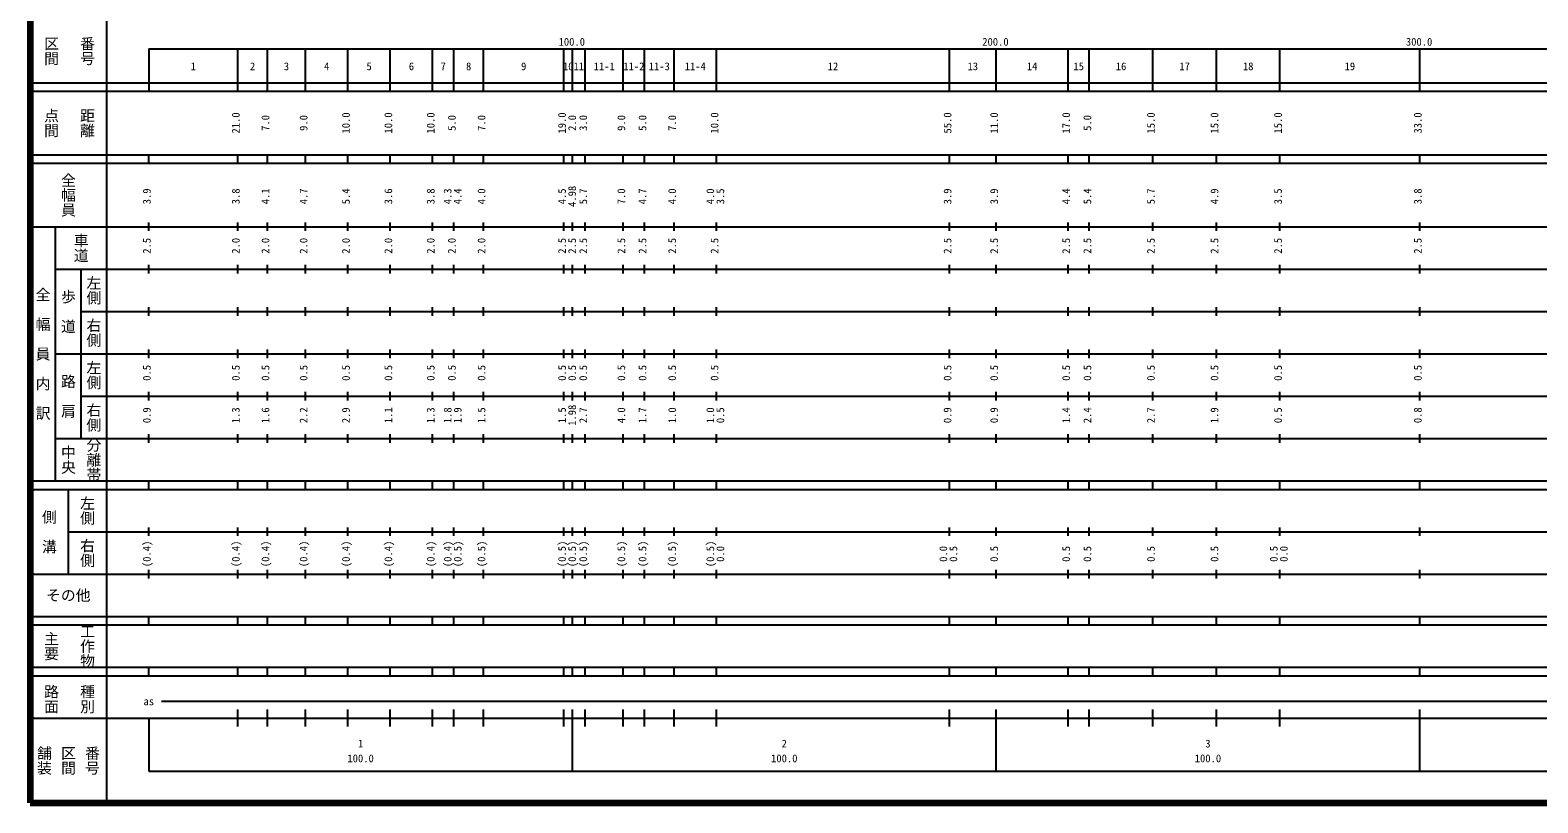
# Model space of a CAD drawing. Units: millimetres on the paper, enlarged 1000 times. Extents: x 40000 to 680000, y 20000 to 380000.
# Drawn here: x 40000 to 395870, y 20000 to 202409 of the extents above; entities that cross this region are included whole.
import ezdxf
from ezdxf.enums import TextEntityAlignment as Align

# ---------------------------------------------------------------- set-up
doc = ezdxf.new("R2010")
doc.units = ezdxf.units.MM
doc.header["$LTSCALE"] = 1000
doc.layers.add('M-TTL', color=2, linetype='Continuous', lineweight=140)
doc.layers.add('M-TTL-BAND', color=7, linetype='Continuous', lineweight=25)
doc.styles.add('@ＭＳ ゴシック', font='')
doc.styles.add('ＭＳ ゴシック', font='')
doc.styles.get('@ＭＳ ゴシック').set_extended_font_data('@MS Gothic')
doc.styles.get('ＭＳ ゴシック').set_extended_font_data('MS Gothic')

msp = doc.modelspace()

# ---------------------------------------------------------------- linework, layer by layer
at = {"layer": 'M-TTL'}
for p, q in [((40000, 380000), (40000, 20000)), ((40000, 20000), (680000, 20000))]:
    msp.add_line(p, q, dxfattribs=at)
at = {"layer": 'M-TTL-BAND'}
for p, q in [((58000, 370000), (58000, 20000)), ((68000, 198000), (579000, 198000)), ((68000, 198000), (68000, 188000)), ((89000, 188000), (89000, 198000)), ((96000, 188000), (96000, 198000)), ((105000, 188000), (105000, 198000)), ((115000, 188000), (115000, 198000)), ((125000, 188000), (125000, 198000)), ((135000, 188000), (135000, 198000)), ((140000, 188000), (140000, 198000)), ((147000, 188000), (147000, 198000)), ((166000, 188000), (166000, 198000)), ((168000, 188000), (168000, 198000)), ((171000, 188000), (171000, 198000)), ((180000, 188000), (180000, 198000)), ((185000, 188000), (185000, 198000)), ((192000, 188000), (192000, 198000)), ((202000, 188000), (202000, 198000)), ((257000, 188000), (257000, 198000)), ((268000, 188000), (268000, 198000)), ((285000, 188000), (285000, 198000)), ((290000, 188000), (290000, 198000)), ((305000, 188000), (305000, 198000)), ((320000, 188000), (320000, 198000)), ((335000, 188000), (335000, 198000)), ((368000, 188000), (368000, 198000)), ((40000, 190000), (579000, 190000)), ((40000, 188000), (579000, 188000)), ((40000, 173000), (579000, 173000)), ((40000, 171000), (579000, 171000)), ((68000, 171000), (68000, 173000)), ((89000, 171000), (89000, 173000)), ((96000, 171000), (96000, 173000)), ((105000, 171000), (105000, 173000)), ((115000, 171000), (115000, 173000)), ((125000, 171000), (125000, 173000)), ((135000, 171000), (135000, 173000)), ((140000, 171000), (140000, 173000)), ((147000, 171000), (147000, 173000)), ((166000, 171000), (166000, 173000)), ((168000, 171000), (168000, 173000)), ((171000, 171000), (171000, 173000)), ((180000, 171000), (180000, 173000)), ((185000, 171000), (185000, 173000)), ((192000, 171000), (192000, 173000)), ((202000, 171000), (202000, 173000)), ((257000, 171000), (257000, 173000)), ((268000, 171000), (268000, 173000)), ((285000, 171000), (285000, 173000)), ((290000, 171000), (290000, 173000)), ((305000, 171000), (305000, 173000)), ((320000, 171000), (320000, 173000)), ((335000, 171000), (335000, 173000)), ((368000, 171000), (368000, 173000)), ((68000, 155000), (68000, 157000)), ((89000, 155000), (89000, 157000)), ((96000, 155000), (96000, 157000)), ((105000, 155000), (105000, 157000)), ((115000, 155000), (115000, 157000)), ((125000, 155000), (125000, 157000)), ((135000, 155000), (135000, 157000)), ((140000, 155000), (140000, 157000)), ((147000, 155000), (147000, 157000)), ((166000, 155000), (166000, 157000)), ((168000, 155000), (168000, 157000)), ((171000, 155000), (171000, 157000)), ((180000, 155000), (180000, 157000)), ((185000, 155000), (185000, 157000)), ((192000, 155000), (192000, 157000)), ((202000, 155000), (202000, 157000)), ((257000, 155000), (257000, 157000)), ((268000, 155000), (268000, 157000)), ((285000, 155000), (285000, 157000)), ((290000, 155000), (290000, 157000)), ((305000, 155000), (305000, 157000)), ((320000, 155000), (320000, 157000)), ((335000, 155000), (335000, 157000)), ((368000, 155000), (368000, 157000)), ((40000, 156000), (579000, 156000)), ((46000, 96000), (46000, 156000)), ((46000, 146000), (579000, 146000)), ((52000, 146000), (52000, 106000)), ((68000, 145000), (68000, 147000)), ((89000, 145000), (89000, 147000)), ((96000, 145000), (96000, 147000)), ((105000, 145000), (105000, 147000)), ((115000, 145000), (115000, 147000)), ((125000, 145000), (125000, 147000)), ((135000, 145000), (135000, 147000)), ((140000, 145000), (140000, 147000)), ((147000, 145000), (147000, 147000)), ((166000, 145000), (166000, 147000)), ((168000, 145000), (168000, 147000)), ((171000, 145000), (171000, 147000)), ((180000, 145000), (180000, 147000)), ((185000, 145000), (185000, 147000)), ((192000, 145000), (192000, 147000)), ((202000, 145000), (202000, 147000)), ((257000, 145000), (257000, 147000)), ((268000, 145000), (268000, 147000)), ((285000, 145000), (285000, 147000)), ((290000, 145000), (290000, 147000)), ((305000, 145000), (305000, 147000)), ((320000, 145000), (320000, 147000)), ((335000, 145000), (335000, 147000)), ((368000, 145000), (368000, 147000)), ((52000, 136000), (579000, 136000)), ((68000, 135000), (68000, 137000)), ((89000, 135000), (89000, 137000)), ((96000, 135000), (96000, 137000)), ((105000, 135000), (105000, 137000)), ((115000, 135000), (115000, 137000)), ((125000, 135000), (125000, 137000)), ((135000, 135000), (135000, 137000)), ((140000, 135000), (140000, 137000)), ((147000, 135000), (147000, 137000)), ((166000, 135000), (166000, 137000)), ((168000, 135000), (168000, 137000)), ((171000, 135000), (171000, 137000)), ((180000, 135000), (180000, 137000)), ((185000, 135000), (185000, 137000)), ((192000, 135000), (192000, 137000)), ((202000, 135000), (202000, 137000)), ((257000, 135000), (257000, 137000)), ((268000, 135000), (268000, 137000)), ((285000, 135000), (285000, 137000)), ((290000, 135000), (290000, 137000)), ((305000, 135000), (305000, 137000)), ((320000, 135000), (320000, 137000)), ((335000, 135000), (335000, 137000)), ((368000, 135000), (368000, 137000)), ((46000, 126000), (579000, 126000)), ((68000, 125000), (68000, 127000)), ((89000, 125000), (89000, 127000)), ((96000, 125000), (96000, 127000)), ((105000, 125000), (105000, 127000)), ((115000, 125000), (115000, 127000)), ((125000, 125000), (125000, 127000)), ((135000, 125000), (135000, 127000)), ((140000, 125000), (140000, 127000)), ((147000, 125000), (147000, 127000)), ((166000, 125000), (166000, 127000)), ((168000, 125000), (168000, 127000)), ((171000, 125000), (171000, 127000)), ((180000, 125000), (180000, 127000)), ((185000, 125000), (185000, 127000)), ((192000, 125000), (192000, 127000)), ((202000, 125000), (202000, 127000)), ((257000, 125000), (257000, 127000)), ((268000, 125000), (268000, 127000)), ((285000, 125000), (285000, 127000)), ((290000, 125000), (290000, 127000)), ((305000, 125000), (305000, 127000)), ((320000, 125000), (320000, 127000)), ((335000, 125000), (335000, 127000)), ((368000, 125000), (368000, 127000)), ((52000, 116000), (579000, 116000)), ((68000, 115000), (68000, 117000)), ((89000, 115000), (89000, 117000)), ((96000, 115000), (96000, 117000)), ((105000, 115000), (105000, 117000)), ((115000, 115000), (115000, 117000)), ((125000, 115000), (125000, 117000)), ((135000, 115000), (135000, 117000)), ((140000, 115000), (140000, 117000)), ((147000, 115000), (147000, 117000)), ((166000, 115000), (166000, 117000)), ((168000, 115000), (168000, 117000)), ((171000, 115000), (171000, 117000)), ((180000, 115000), (180000, 117000)), ((185000, 115000), (185000, 117000)), ((192000, 115000), (192000, 117000)), ((202000, 115000), (202000, 117000)), ((257000, 115000), (257000, 117000)), ((268000, 115000), (268000, 117000)), ((285000, 115000), (285000, 117000)), ((290000, 115000), (290000, 117000)), ((305000, 115000), (305000, 117000)), ((320000, 115000), (320000, 117000)), ((335000, 115000), (335000, 117000)), ((368000, 115000), (368000, 117000)), ((68000, 105000), (68000, 107000)), ((89000, 105000), (89000, 107000)), ((96000, 105000), (96000, 107000)), ((105000, 105000), (105000, 107000)), ((115000, 105000), (115000, 107000)), ((125000, 105000), (125000, 107000)), ((135000, 105000), (135000, 107000)), ((140000, 105000), (140000, 107000)), ((147000, 105000), (147000, 107000)), ((166000, 105000), (166000, 107000)), ((168000, 105000), (168000, 107000)), ((171000, 105000), (171000, 107000)), ((180000, 105000), (180000, 107000)), ((185000, 105000), (185000, 107000)), ((192000, 105000), (192000, 107000)), ((202000, 105000), (202000, 107000)), ((257000, 105000), (257000, 107000)), ((268000, 105000), (268000, 107000)), ((285000, 105000), (285000, 107000)), ((290000, 105000), (290000, 107000)), ((305000, 105000), (305000, 107000)), ((320000, 105000), (320000, 107000)), ((335000, 105000), (335000, 107000)), ((368000, 105000), (368000, 107000)), ((46000, 106000), (579000, 106000)), ((40000, 96000), (579000, 96000)), ((40000, 94000), (579000, 94000)), ((49000, 94000), (49000, 74000)), ((68000, 94000), (68000, 96000)), ((89000, 94000), (89000, 96000)), ((96000, 94000), (96000, 96000)), ((105000, 94000), (105000, 96000)), ((115000, 94000), (115000, 96000)), ((125000, 94000), (125000, 96000)), ((135000, 94000), (135000, 96000)), ((140000, 94000), (140000, 96000)), ((147000, 94000), (147000, 96000)), ((166000, 94000), (166000, 96000)), ((168000, 94000), (168000, 96000)), ((171000, 94000), (171000, 96000)), ((180000, 94000), (180000, 96000)), ((185000, 94000), (185000, 96000)), ((192000, 94000), (192000, 96000)), ((202000, 94000), (202000, 96000)), ((257000, 94000), (257000, 96000)), ((268000, 94000), (268000, 96000)), ((285000, 94000), (285000, 96000)), ((290000, 94000), (290000, 96000)), ((305000, 94000), (305000, 96000)), ((320000, 94000), (320000, 96000)), ((335000, 94000), (335000, 96000)), ((368000, 94000), (368000, 96000)), ((49000, 84000), (579000, 84000)), ((68000, 83000), (68000, 85000)), ((89000, 83000), (89000, 85000)), ((96000, 83000), (96000, 85000)), ((105000, 83000), (105000, 85000)), ((115000, 83000), (115000, 85000)), ((125000, 83000), (125000, 85000)), ((135000, 83000), (135000, 85000)), ((140000, 83000), (140000, 85000)), ((147000, 83000), (147000, 85000)), ((166000, 83000), (166000, 85000)), ((168000, 83000), (168000, 85000)), ((171000, 83000), (171000, 85000)), ((180000, 83000), (180000, 85000)), ((185000, 83000), (185000, 85000)), ((192000, 83000), (192000, 85000)), ((202000, 83000), (202000, 85000)), ((257000, 83000), (257000, 85000)), ((268000, 83000), (268000, 85000)), ((285000, 83000), (285000, 85000)), ((290000, 83000), (290000, 85000)), ((305000, 83000), (305000, 85000)), ((320000, 83000), (320000, 85000)), ((335000, 83000), (335000, 85000)), ((368000, 83000), (368000, 85000)), ((68000, 73000), (68000, 75000)), ((89000, 73000), (89000, 75000)), ((96000, 73000), (96000, 75000)), ((105000, 73000), (105000, 75000)), ((115000, 73000), (115000, 75000)), ((125000, 73000), (125000, 75000)), ((135000, 73000), (135000, 75000)), ((140000, 73000), (140000, 75000)), ((147000, 73000), (147000, 75000)), ((166000, 73000), (166000, 75000)), ((168000, 73000), (168000, 75000)), ((171000, 73000), (171000, 75000)), ((180000, 73000), (180000, 75000)), ((185000, 73000), (185000, 75000)), ((192000, 73000), (192000, 75000)), ((202000, 73000), (202000, 75000)), ((257000, 73000), (257000, 75000)), ((268000, 73000), (268000, 75000)), ((285000, 73000), (285000, 75000)), ((290000, 73000), (290000, 75000)), ((305000, 73000), (305000, 75000)), ((320000, 73000), (320000, 75000)), ((335000, 73000), (335000, 75000)), ((368000, 73000), (368000, 75000)), ((40000, 74000), (579000, 74000)), ((40000, 64000), (579000, 64000)), ((40000, 62000), (579000, 62000)), ((68000, 62000), (68000, 64000)), ((89000, 62000), (89000, 64000)), ((96000, 62000), (96000, 64000)), ((105000, 62000), (105000, 64000)), ((115000, 62000), (115000, 64000)), ((125000, 62000), (125000, 64000)), ((135000, 62000), (135000, 64000)), ((140000, 62000), (140000, 64000)), ((147000, 62000), (147000, 64000)), ((166000, 62000), (166000, 64000)), ((168000, 62000), (168000, 64000)), ((171000, 62000), (171000, 64000)), ((180000, 62000), (180000, 64000)), ((185000, 62000), (185000, 64000)), ((192000, 62000), (192000, 64000)), ((202000, 62000), (202000, 64000)), ((257000, 62000), (257000, 64000)), ((268000, 62000), (268000, 64000)), ((285000, 62000), (285000, 64000)), ((290000, 62000), (290000, 64000)), ((305000, 62000), (305000, 64000)), ((320000, 62000), (320000, 64000)), ((335000, 62000), (335000, 64000)), ((368000, 62000), (368000, 64000)), ((40000, 52000), (579000, 52000)), ((40000, 50000), (579000, 50000)), ((68000, 50000), (68000, 52000)), ((89000, 50000), (89000, 52000)), ((96000, 50000), (96000, 52000)), ((105000, 50000), (105000, 52000)), ((115000, 50000), (115000, 52000)), ((125000, 50000), (125000, 52000)), ((135000, 50000), (135000, 52000)), ((140000, 50000), (140000, 52000)), ((147000, 50000), (147000, 52000)), ((166000, 50000), (166000, 52000)), ((168000, 50000), (168000, 52000)), ((171000, 50000), (171000, 52000)), ((180000, 50000), (180000, 52000)), ((185000, 50000), (185000, 52000)), ((192000, 50000), (192000, 52000)), ((202000, 50000), (202000, 52000)), ((257000, 50000), (257000, 52000)), ((268000, 50000), (268000, 52000)), ((285000, 50000), (285000, 52000)), ((290000, 50000), (290000, 52000)), ((305000, 50000), (305000, 52000)), ((320000, 50000), (320000, 52000)), ((335000, 50000), (335000, 52000)), ((368000, 50000), (368000, 52000)), ((71000, 44000), (565000, 44000)), ((40000, 40000), (579000, 40000)), ((68000, 40000), (68000, 27500)), ((89000, 38000), (89000, 42000)), ((96000, 38000), (96000, 42000)), ((105000, 38000), (105000, 42000)), ((115000, 38000), (115000, 42000)), ((125000, 38000), (125000, 42000)), ((135000, 38000), (135000, 42000)), ((140000, 38000), (140000, 42000)), ((147000, 38000), (147000, 42000)), ((166000, 38000), (166000, 42000)), ((168000, 27500), (168000, 42000)), ((171000, 38000), (171000, 42000)), ((180000, 38000), (180000, 42000)), ((185000, 38000), (185000, 42000)), ((192000, 38000), (192000, 42000)), ((202000, 38000), (202000, 42000)), ((257000, 38000), (257000, 42000)), ((268000, 27500), (268000, 42000)), ((285000, 38000), (285000, 42000)), ((290000, 38000), (290000, 42000)), ((305000, 38000), (305000, 42000)), ((320000, 38000), (320000, 42000)), ((335000, 38000), (335000, 42000)), ((368000, 27500), (368000, 42000)), ((68000, 27500), (579000, 27500))]:
    msp.add_line(p, q, dxfattribs=at)

# ---------------------------------------------------------------- texts
at = {"layer": 'M-TTL-BAND', "style": '@ＭＳ ゴシック'}
for s, p in [('区間', (45000, 197500)), ('番号', (53500, 197500)), ('点間', (45000, 180500)), ('距離', (53500, 180500)), ('全幅員', (49000, 163500)), ('車道', (52000, 151000)), ('左側', (55000, 141000)), ('全\u3000幅\u3000員\u3000内\u3000訳', (43000, 126000)), ('歩\u3000道', (49000, 136000)), ('右側', (55000, 131000)), ('路\u3000肩', (49000, 116000)), ('左側', (55000, 121000)), ('右側', (55000, 111000)), ('中央', (49000, 101000)), ('分離帯', (55000, 101000)), ('側\u3000溝', (44500, 84000)), ('左側', (53500, 89000)), ('右側', (53500, 79000)), ('工作物', (53500, 57000)), ('主要', (45000, 57000)), ('路面', (45000, 44500)), ('種別', (53500, 44500)), ('舗装', (43333, 30000)), ('区間', (49000, 30000)), ('番号', (54667, 30000))]:
    msp.add_text(s, height=2566, rotation=270, dxfattribs=at).set_placement(p, align=Align.MIDDLE_CENTER)
at = {"layer": 'M-TTL-BAND', "style": 'ＭＳ ゴシック'}
for s, p in [('100.0', (167844, 198195)), ('200.0', (267844, 198195)), ('300.0', (367844, 198195)), ('1', (78500, 192405)), ('2', (92500, 192405)), ('3', (100500, 192405)), ('4', (110000, 192405)), ('5', (120000, 192405)), ('6', (130000, 192405)), ('7', (137500, 192405)), ('8', (143500, 192405)), ('9', (156500, 192405)), ('10', (167000, 192405)), ('11', (169500, 192405)), ('11-1', (175500, 192405)), ('11-2', (182500, 192405)), ('11-3', (188500, 192405)), ('11-4', (197000, 192405)), ('12', (229500, 192405)), ('13', (262500, 192405)), ('14', (276500, 192405)), ('15', (287500, 192405)), ('16', (297500, 192405)), ('17', (312500, 192405)), ('18', (327500, 192405)), ('19', (351500, 192405)), ('as', (68000, 42500)), ('1', (118000, 32523)), ('2', (218000, 32523)), ('3', (318000, 32523)), ('100.0', (118000, 29033)), ('100.0', (218000, 29033)), ('100.0', (318000, 29033))]:
    msp.add_text(s, height=1833, dxfattribs=at).set_placement(p, align=Align.BOTTOM_CENTER)
for s, p in [('21.0', (90000, 180500)), ('7.0', (97000, 180500)), ('9.0', (106000, 180500)), ('10.0', (116000, 180500)), ('10.0', (126000, 180500)), ('10.0', (136000, 180500)), ('5.0', (141000, 180500)), ('7.0', (148000, 180500)), ('19.0', (167000, 180500)), ('2.0', (169389, 180500)), ('3.0', (172000, 180500)), ('9.0', (181000, 180500)), ('5.0', (186000, 180500)), ('7.0', (193000, 180500)), ('10.0', (203000, 180500)), ('55.0', (258000, 180500)), ('11.0', (269000, 180500)), ('17.0', (286000, 180500)), ('5.0', (291000, 180500)), ('15.0', (306000, 180500)), ('15.0', (321000, 180500)), ('15.0', (336000, 180500)), ('33.0', (369000, 180500)), ('3.9', (69000, 163174)), ('3.8', (90000, 163174)), ('4.1', (97000, 163174)), ('4.7', (106000, 163174)), ('5.4', (116000, 163174)), ('3.6', (126000, 163174)), ('3.8', (136000, 163174)), ('4.3', (140000, 163174)), ('4.4', (142370, 163174)), ('4.0', (148000, 163174)), ('4.5', (167000, 163174)), ('4.98', (169389, 163174)), ('5.7', (172000, 163174)), ('7.0', (181000, 163174)), ('4.7', (186000, 163174)), ('4.0', (193000, 163174)), ('4.0', (202000, 163174)), ('3.5', (204370, 163174)), ('3.9', (258000, 163174)), ('3.9', (269000, 163174)), ('4.4', (286000, 163174)), ('5.4', (291000, 163174)), ('5.7', (306000, 163174)), ('4.9', (321000, 163174)), ('3.5', (336000, 163174)), ('3.8', (369000, 163174)), ('2.5', (69000, 151500)), ('2.0', (90000, 151500)), ('2.0', (97000, 151500)), ('2.0', (106000, 151500)), ('2.0', (116000, 151500)), ('2.0', (126000, 151500)), ('2.0', (136000, 151500)), ('2.0', (141000, 151500)), ('2.0', (148000, 151500)), ('2.5', (167000, 151500)), ('2.5', (169389, 151500)), ('2.5', (172000, 151500)), ('2.5', (181000, 151500)), ('2.5', (186000, 151500)), ('2.5', (193000, 151500)), ('2.5', (203000, 151500)), ('2.5', (258000, 151500)), ('2.5', (269000, 151500)), ('2.5', (286000, 151500)), ('2.5', (291000, 151500)), ('2.5', (306000, 151500)), ('2.5', (321000, 151500)), ('2.5', (336000, 151500)), ('2.5', (369000, 151500)), ('0.5', (69000, 121500)), ('0.5', (90000, 121500)), ('0.5', (97000, 121500)), ('0.5', (106000, 121500)), ('0.5', (116000, 121500)), ('0.5', (126000, 121500)), ('0.5', (136000, 121500)), ('0.5', (141000, 121500)), ('0.5', (148000, 121500)), ('0.5', (167000, 121500)), ('0.5', (169389, 121500)), ('0.5', (172000, 121500)), ('0.5', (181000, 121500)), ('0.5', (186000, 121500)), ('0.5', (193000, 121500)), ('0.5', (203000, 121500)), ('0.5', (258000, 121500)), ('0.5', (269000, 121500)), ('0.5', (286000, 121500)), ('0.5', (291000, 121500)), ('0.5', (306000, 121500)), ('0.5', (321000, 121500)), ('0.5', (336000, 121500)), ('0.5', (369000, 121500)), ('0.9', (69000, 111500)), ('1.3', (90000, 111500)), ('1.6', (97000, 111500)), ('2.2', (106000, 111500)), ('2.9', (116000, 111500)), ('1.1', (126000, 111500)), ('1.3', (136000, 111500)), ('1.8', (140000, 111500)), ('1.9', (142370, 111500)), ('1.5', (148000, 111500)), ('1.5', (167000, 111500)), ('1.98', (169389, 111500)), ('2.7', (172000, 111500)), ('4.0', (181000, 111500)), ('1.7', (186000, 111500)), ('1.0', (193000, 111500)), ('1.0', (202000, 111500)), ('0.5', (204370, 111500)), ('0.9', (258000, 111500)), ('0.9', (269000, 111500)), ('1.4', (286000, 111500)), ('2.4', (291000, 111500)), ('2.7', (306000, 111500)), ('1.9', (321000, 111500)), ('0.5', (336000, 111500)), ('0.8', (369000, 111500)), ('(0.4)', (69000, 78764)), ('(0.4)', (90000, 78764)), ('(0.4)', (97000, 78764)), ('(0.4)', (106000, 78764)), ('(0.4)', (116000, 78764)), ('(0.4)', (126000, 78764)), ('(0.4)', (136000, 78764)), ('(0.4)', (140000, 78764)), ('(0.5)', (142370, 78764)), ('(0.5)', (148000, 78764)), ('(0.5)', (167000, 78764)), ('(0.5)', (169389, 78764)), ('(0.5)', (172000, 78764)), ('(0.5)', (181000, 78764)), ('(0.5)', (186000, 78764)), ('(0.5)', (193000, 78764)), ('(0.5)', (202000, 78764)), ('0.0', (204370, 78764)), ('0.0', (257000, 78764)), ('0.5', (259370, 78764)), ('0.5', (269000, 78764)), ('0.5', (286000, 78764)), ('0.5', (291000, 78764)), ('0.5', (306000, 78764)), ('0.5', (321000, 78764)), ('0.5', (335000, 78764)), ('0.0', (337370, 78764))]:
    msp.add_text(s, height=1833, rotation=90, dxfattribs=at).set_placement(p, align=Align.BOTTOM_CENTER)
msp.add_text('その他', height=2566, dxfattribs=at).set_placement((49000, 69000), align=Align.MIDDLE_CENTER)

doc.saveas('drawing.dxf')
